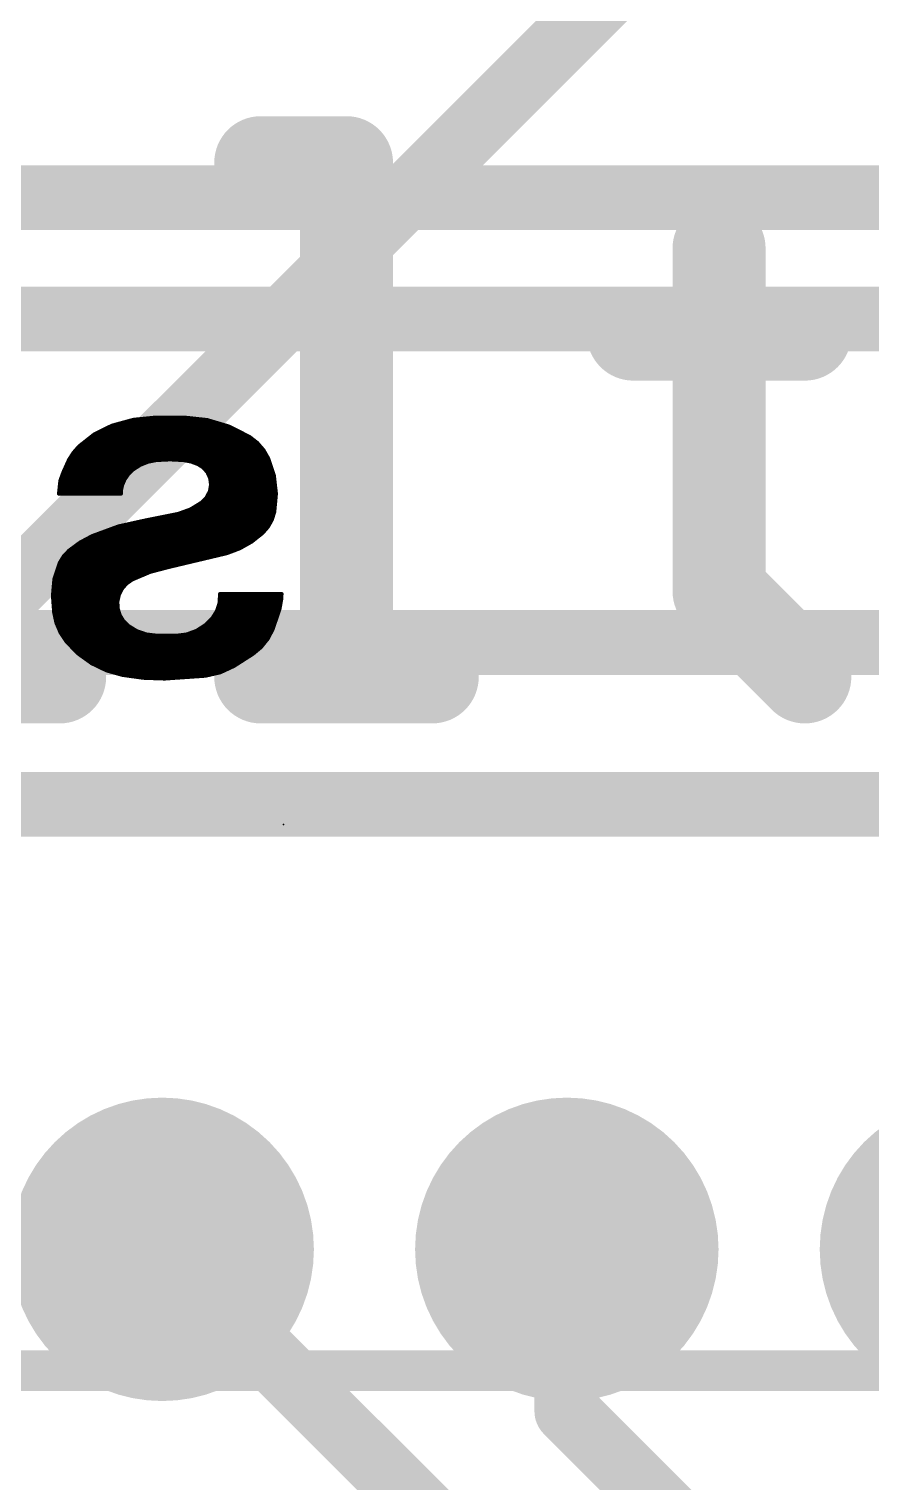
# Model space of a CAD drawing. Extents: x -12 to 102, y -12 to 69.
# Drawn here: x 46.15 to 51.44, y 54.17 to 63.29 of the extents above; entities that cross this region are included whole.
import ezdxf

# ---------------------------------------------------------------- set-up
doc = ezdxf.new("R2010")
doc.units = 0
for name, color, linetype in [('1', 12, 'CONTINUOUS'), ('16', 132, 'CONTINUOUS'), ('17', 110, 'CONTINUOUS'), ('21', 41, 'CONTINUOUS'), ('22', 40, 'CONTINUOUS'), ('24', 53, 'CONTINUOUS')]:
    doc.layers.add(name, color=color, linetype=linetype)

# ---------------------------------------------------------------- blocks, each defined once
blk = doc.blocks.new('ROUNDP')
at = {"const_width": 0.5}
blk.add_lwpolyline([(0, -0.25, 1), (0, 0.25, 1), (0, -0.25)], format="xyb", dxfattribs=at)

msp = doc.modelspace()

# ---------------------------------------------------------------- linework, layer by layer
at = {"layer": '1', "const_width": 0.4064}
msp.add_lwpolyline([(41.91, 55.626), (51.054, 64.77)], dxfattribs=at)
at = {"layer": '16', "const_width": 0.4064}
for points in [[(68.58, 62.23), (26.67, 62.23)], [(68.072, 61.468), (28.321, 61.468)], [(64.77, 59.436), (11.43, 59.436)], [(62.23, 58.42), (36.83, 58.42)], [(46.99, 55.626), (50.546, 52.07)], [(49.53, 54.61), (49.53, 55.626)], [(50.8, 53.34), (49.53, 54.61)]]:
    msp.add_lwpolyline(points, dxfattribs=at)
at = {"layer": '16', "const_width": 0.2032}
for points in [[(47.0618, 55.6978, 1), (46.9182, 55.5542)], [(49.6316, 55.626, 1), (49.4284, 55.626)], [(49.6018, 54.6818, 1), (49.4582, 54.5382)], [(49.4284, 54.61, 1), (49.6316, 54.61)]]:
    msp.add_lwpolyline(points, format="xyb", dxfattribs=at)
at = {"layer": '21'}
for points, const_width in [([(47.6089, 62.4487), (48.147, 62.4487)], 0.5842), ([(48.147, 62.4487), (48.147, 59.2201)], 0.5842), ([(50.4858, 61.9106), (50.4858, 59.7582)], 0.5842), ([(49.9477, 61.3725), (51.0239, 61.3725)], 0.5842), ([(50.4858, 59.7582), (51.0239, 59.2201)], 0.5842), ([(45.2701, 59.2201), (46.3463, 59.2201)], 0.5842), ([(47.6089, 59.2201), (48.6851, 59.2201)], 0.5842), ([(19.685, 54.864), (56.515, 54.864)], 0.254)]:
    msp.add_lwpolyline(points, dxfattribs=dict(at, const_width=const_width))
at = {"layer": '21', "const_width": 0.2921}
for points in [[(47.6089, 62.5947, 1), (47.6089, 62.3026)], [(48.293, 62.4487, 1), (48.0009, 62.4487)], [(48.147, 62.3026, 1), (48.147, 62.5947)], [(50.6318, 61.9106, 1), (50.3397, 61.9106)], [(49.9477, 61.5185, 1), (49.9477, 61.2264)], [(51.0239, 61.2264, 1), (51.0239, 61.5185)], [(50.589, 59.8615, 1), (50.3825, 59.6549)], [(50.3397, 59.7582, 1), (50.6318, 59.7582)], [(46.3463, 59.074, 1), (46.3463, 59.3662)], [(47.6089, 59.3662, 1), (47.6089, 59.074)], [(48.6851, 59.074, 1), (48.6851, 59.3662)], [(50.9206, 59.1168, 1), (51.1271, 59.3234)], [(48.0009, 59.2201, 1), (48.293, 59.2201)]]:
    msp.add_lwpolyline(points, format="xyb", dxfattribs=at)
at = {"layer": '22', "const_width": 0.0254}
for points in [[(46.675, 60.7974), (46.8101, 60.8343)], [(46.8101, 60.8343), (46.9494, 60.8482)], [(46.9494, 60.8482), (47.1297, 60.8482)], [(47.1297, 60.8482), (47.2727, 60.8327)], [(46.4693, 60.6679), (46.5653, 60.7436)], [(46.5653, 60.7436), (46.675, 60.7974)], [(46.5922, 60.7568), (47.4788, 60.7568)], [(46.644, 60.7822), (47.429, 60.7822)], [(46.7124, 60.8076), (47.357, 60.8076)], [(46.8054, 60.833), (47.2701, 60.833)], [(47.2727, 60.8327), (47.4105, 60.7916)], [(47.4105, 60.7916), (47.5386, 60.7263)], [(46.4344, 60.6284), (46.4693, 60.6679)], [(46.4581, 60.6552), (46.8961, 60.6552)], [(46.4854, 60.6806), (46.9756, 60.6806)], [(46.5176, 60.706), (47.5647, 60.706)], [(46.5498, 60.7314), (47.5286, 60.7314)], [(46.5557, 60.5714), (47.0103, 60.7035)], [(47.0154, 60.6933), (46.5938, 60.5587)], [(46.8441, 60.6552), (47.1955, 60.6552)], [(46.9315, 60.6806), (47.0981, 60.6806)], [(47.0103, 60.7035), (47.4294, 60.5942)], [(47.3939, 60.579), (47.0154, 60.6933)], [(47.0575, 60.6806), (47.5938, 60.6806)], [(47.1416, 60.6552), (47.6158, 60.6552)], [(47.5386, 60.7263), (47.5861, 60.6894)], [(47.5861, 60.6894), (47.6256, 60.6439)], [(46.3499, 60.4418), (46.5557, 60.5714)], [(46.3702, 60.5053), (46.4058, 60.5841)], [(46.4035, 60.579), (46.6574, 60.579)], [(46.4058, 60.5841), (46.4344, 60.6284)], [(46.4189, 60.6044), (46.7369, 60.6044)], [(46.4357, 60.6298), (46.8165, 60.6298)], [(46.5819, 60.579), (46.9394, 60.579)], [(46.6693, 60.6044), (47.3903, 60.6044)], [(46.7567, 60.6298), (47.2929, 60.6298)], [(46.9003, 60.5712), (46.8514, 60.5515)], [(46.9519, 60.5815), (46.9003, 60.5712)], [(47.0383, 60.586), (46.9519, 60.5815)], [(47.1246, 60.5815), (47.0383, 60.586)], [(47.1714, 60.5726), (47.1246, 60.5815)], [(47.1378, 60.579), (47.4267, 60.579)], [(47.2161, 60.5561), (47.1714, 60.5726)], [(47.2257, 60.6298), (47.6337, 60.6298)], [(47.3098, 60.6044), (47.6482, 60.6044)], [(47.3456, 60.3047), (47.3939, 60.579)], [(47.4294, 60.5942), (47.3761, 60.2894)], [(47.3939, 60.579), (47.6597, 60.579)], [(47.6256, 60.6439), (47.6555, 60.5917)], [(47.6555, 60.5917), (47.6913, 60.4834)], [(46.3499, 60.4495), (46.3702, 60.5053)], [(46.3601, 60.4774), (46.484, 60.4774)], [(46.3693, 60.5028), (46.5183, 60.5028)], [(46.3805, 60.5282), (46.5526, 60.5282)], [(46.392, 60.5536), (46.5869, 60.5536)], [(46.5938, 60.5587), (46.3982, 60.4139)], [(46.4064, 60.4774), (46.7656, 60.4774)], [(46.4468, 60.5028), (46.7859, 60.5028)], [(46.4871, 60.5282), (46.8151, 60.5282)], [(46.5274, 60.5536), (46.8566, 60.5536)], [(46.7777, 60.495), (46.7545, 60.4615)], [(46.8071, 60.5231), (46.7777, 60.495)], [(46.8514, 60.5515), (46.8071, 60.5231)], [(47.2488, 60.5348), (47.2161, 60.5561)], [(47.2199, 60.5536), (47.4223, 60.5536)], [(47.2745, 60.5053), (47.2488, 60.5348)], [(47.2546, 60.5282), (47.4179, 60.5282)], [(47.2916, 60.4677), (47.2745, 60.5053)], [(47.2756, 60.5028), (47.4134, 60.5028)], [(47.2872, 60.4774), (47.409, 60.4774)], [(47.376, 60.4774), (47.692, 60.4774)], [(47.3805, 60.5028), (47.6849, 60.5028)], [(47.385, 60.5282), (47.6765, 60.5282)], [(47.3894, 60.5536), (47.6681, 60.5536)], [(47.6913, 60.4834), (47.7042, 60.37)], [(46.3423, 60.3707), (46.3499, 60.4418)], [(46.3456, 60.4012), (46.7333, 60.4012)], [(46.3483, 60.4266), (46.7396, 60.4266)], [(46.3982, 60.4139), (46.3499, 60.4495)], [(46.3508, 60.452), (46.4497, 60.452)], [(46.3661, 60.452), (46.7505, 60.452)], [(46.381, 60.4266), (46.4154, 60.4266)], [(46.7325, 60.3977), (46.7309, 60.3707)], [(46.7385, 60.4241), (46.7325, 60.3977)], [(46.7545, 60.4615), (46.7385, 60.4241)], [(47.2696, 60.3466), (47.2897, 60.386)], [(47.2897, 60.386), (47.2968, 60.4267)], [(47.2968, 60.4267), (47.2916, 60.4677)], [(47.2924, 60.4012), (47.3957, 60.4012)], [(47.2936, 60.452), (47.4045, 60.452)], [(47.2968, 60.4266), (47.4001, 60.4266)], [(47.3626, 60.4012), (47.7006, 60.4012)], [(47.3671, 60.4266), (47.6977, 60.4266)], [(47.3715, 60.452), (47.6949, 60.452)], [(46.7309, 60.3707), (46.3423, 60.3707)], [(46.3428, 60.3758), (46.7312, 60.3758)], [(46.5201, 59.8246), (47.3456, 60.3047)], [(47.3761, 60.2894), (46.9367, 60.0278)], [(47.1689, 60.2717), (47.2389, 60.3148)], [(47.2142, 60.2996), (47.3779, 60.2996)], [(47.2389, 60.3148), (47.2696, 60.3466)], [(47.2487, 60.325), (47.3823, 60.325)], [(47.2715, 60.3504), (47.3868, 60.3504)], [(47.2845, 60.3758), (47.3912, 60.3758)], [(47.3368, 60.2996), (47.6976, 60.2996)], [(47.3492, 60.325), (47.7, 60.325)], [(47.3536, 60.3504), (47.7024, 60.3504)], [(47.3581, 60.3758), (47.7035, 60.3758)], [(47.7042, 60.37), (47.6936, 60.2564)], [(46.7161, 60.165), (46.8884, 60.2031)], [(46.8653, 60.198), (47.2226, 60.198)], [(46.8884, 60.2031), (47.0916, 60.2437)], [(46.99, 60.2234), (47.2652, 60.2234)], [(47.0916, 60.2437), (47.1689, 60.2717)], [(47.1057, 60.2488), (47.3079, 60.2488)], [(47.1621, 60.198), (47.6732, 60.198)], [(47.173, 60.2742), (47.3506, 60.2742)], [(47.2058, 60.2234), (47.6834, 60.2234)], [(47.2495, 60.2488), (47.6912, 60.2488)], [(47.2932, 60.2742), (47.6953, 60.2742)], [(47.6785, 60.2075), (47.6535, 60.1628)], [(47.6936, 60.2564), (47.6785, 60.2075)], [(46.4749, 60.0635), (46.5506, 60.104)], [(46.5506, 60.104), (46.7161, 60.165)], [(46.5989, 60.1218), (47.0946, 60.1218)], [(46.6679, 60.1472), (47.1373, 60.1472)], [(46.7506, 60.1726), (47.1799, 60.1726)], [(47.0311, 60.1218), (47.6168, 60.1218)], [(47.0748, 60.1472), (47.6399, 60.1472)], [(47.1185, 60.1726), (47.659, 60.1726)], [(47.6199, 60.1243), (47.5523, 60.0705)], [(47.6535, 60.1628), (47.6199, 60.1243)], [(46.3726, 59.9776), (46.4058, 60.0126)], [(46.4058, 60.0126), (46.4749, 60.0635)], [(46.4161, 60.0202), (46.9228, 60.0202)], [(46.4507, 60.0456), (46.9666, 60.0456)], [(46.489, 60.071), (47.0093, 60.071)], [(46.9367, 60.0278), (46.5125, 59.7967)], [(46.5364, 60.0964), (47.0519, 60.0964)], [(46.8564, 60.0202), (47.4569, 60.0202)], [(46.9001, 60.0456), (47.5084, 60.0456)], [(46.9438, 60.071), (47.5529, 60.071)], [(46.9874, 60.0964), (47.5848, 60.0964)], [(47.4772, 60.0279), (47.3964, 59.9973)], [(47.5523, 60.0705), (47.4772, 60.0279)], [(46.3136, 59.8361), (46.3474, 59.9364)], [(46.3474, 59.9364), (46.3726, 59.9776)], [(46.352, 59.944), (46.7829, 59.944)], [(46.3676, 59.9694), (46.8295, 59.9694)], [(46.3889, 59.9948), (46.8761, 59.9948)], [(46.7254, 59.944), (47.1721, 59.944)], [(46.7691, 59.9694), (47.279, 59.9694)], [(46.8127, 59.9948), (47.3859, 59.9948)], [(47.3964, 59.9973), (47.0332, 59.911)], [(46.3042, 59.7306), (46.3136, 59.8361)], [(46.3158, 59.8424), (46.5964, 59.8424)], [(46.3243, 59.8678), (46.643, 59.8678)], [(46.3329, 59.8932), (46.6896, 59.8932)], [(46.3414, 59.9186), (46.7363, 59.9186)], [(46.5507, 59.8424), (46.826, 59.8424)], [(46.5944, 59.8678), (46.8858, 59.8678)], [(46.6381, 59.8932), (46.965, 59.8932)], [(46.6817, 59.9186), (47.0652, 59.9186)], [(46.802, 59.8322), (46.766, 59.8075)], [(46.9147, 59.8801), (46.802, 59.8322)], [(47.0332, 59.911), (46.9147, 59.8801)], [(46.3051, 59.7408), (46.5313, 59.7408)], [(46.3074, 59.7662), (46.5227, 59.7662)], [(46.3096, 59.7916), (46.5142, 59.7916)], [(46.3119, 59.817), (46.5498, 59.817)], [(46.5023, 59.7891), (46.5201, 59.8246)], [(46.6141, 59.4563), (46.5023, 59.7891)], [(46.5036, 59.7916), (46.7522, 59.7916)], [(46.51, 59.7662), (46.7332, 59.7662)], [(46.5125, 59.7967), (46.6217, 59.4716)], [(46.5163, 59.817), (46.7798, 59.817)], [(46.5185, 59.7408), (46.7205, 59.7408)], [(46.7374, 59.7746), (46.7179, 59.7356)], [(46.766, 59.8075), (46.7374, 59.7746)], [(47.0154, 59.3827), (47.7393, 59.7408)], [(47.7393, 59.7408), (47.0256, 59.3649)], [(47.3532, 59.7357), (47.3532, 59.7408)], [(47.3532, 59.7408), (47.7393, 59.7408)], [(47.7393, 59.7408), (47.7368, 59.7052)], [(46.3118, 59.6265), (46.3042, 59.7306)], [(46.3053, 59.7154), (46.5398, 59.7154)], [(46.3072, 59.69), (46.5483, 59.69)], [(46.309, 59.6646), (46.5569, 59.6646)], [(46.5271, 59.7154), (46.7135, 59.7154)], [(46.5356, 59.69), (46.7089, 59.69)], [(46.5441, 59.6646), (46.71, 59.6646)], [(46.7179, 59.7356), (46.7088, 59.693)], [(46.7088, 59.693), (46.7106, 59.6494)], [(46.7106, 59.6494), (46.7232, 59.6078)], [(47.3346, 59.6349), (47.3502, 59.6841)], [(47.344, 59.6646), (47.5946, 59.6646)], [(47.3502, 59.6841), (47.3532, 59.7357)], [(47.3505, 59.69), (47.6429, 59.69)], [(47.352, 59.7154), (47.6911, 59.7154)], [(47.5853, 59.6646), (47.7297, 59.6646)], [(47.6366, 59.69), (47.7341, 59.69)], [(47.688, 59.7154), (47.7375, 59.7154)], [(47.7368, 59.7052), (47.7266, 59.6468)], [(46.3109, 59.6392), (46.5654, 59.6392)], [(46.3261, 59.5601), (46.3118, 59.6265)], [(46.3145, 59.6138), (46.5739, 59.6138)], [(46.32, 59.5884), (46.5825, 59.5884)], [(46.3255, 59.563), (46.591, 59.563)], [(46.3527, 59.4975), (46.3261, 59.5601)], [(46.5527, 59.6392), (46.7137, 59.6392)], [(46.5612, 59.6138), (46.7214, 59.6138)], [(46.5697, 59.5884), (46.7349, 59.5884)], [(46.5783, 59.563), (46.7534, 59.563)], [(46.7232, 59.6078), (46.7457, 59.5706)], [(46.7457, 59.5706), (46.7766, 59.5401)], [(47.2613, 59.5446), (47.3075, 59.5909)], [(47.2796, 59.563), (47.4017, 59.563)], [(47.305, 59.5884), (47.4499, 59.5884)], [(47.3075, 59.5909), (47.3346, 59.6349)], [(47.3216, 59.6138), (47.4982, 59.6138)], [(47.336, 59.6392), (47.5464, 59.6392)], [(47.3799, 59.563), (47.6981, 59.563)], [(47.4312, 59.5884), (47.7067, 59.5884)], [(47.4826, 59.6138), (47.7154, 59.6138)], [(47.5339, 59.6392), (47.724, 59.6392)], [(47.7266, 59.6468), (47.6834, 59.5198)], [(46.3356, 59.5376), (46.5995, 59.5376)], [(46.3464, 59.5122), (46.6081, 59.5122)], [(46.3906, 59.4411), (46.3527, 59.4975)], [(46.3599, 59.4868), (46.6166, 59.4868)], [(46.5868, 59.5376), (46.7807, 59.5376)], [(46.5953, 59.5122), (46.8224, 59.5122)], [(46.6039, 59.4868), (46.8897, 59.4868)], [(46.6217, 59.4716), (47.0154, 59.3827)], [(46.7766, 59.5401), (46.8302, 59.5074)], [(46.8302, 59.5074), (46.8896, 59.4868)], [(46.8896, 59.4868), (46.9519, 59.4792)], [(46.9519, 59.4792), (47.0865, 59.4792)], [(47.0865, 59.4792), (47.1449, 59.4868)], [(47.1449, 59.4868), (47.2063, 59.5094)], [(47.1449, 59.4868), (47.257, 59.4868)], [(47.2063, 59.5094), (47.2613, 59.5446)], [(47.2106, 59.5122), (47.3053, 59.5122)], [(47.2258, 59.4868), (47.6663, 59.4868)], [(47.2503, 59.5376), (47.3535, 59.5376)], [(47.2772, 59.5122), (47.6795, 59.5122)], [(47.3285, 59.5376), (47.6895, 59.5376)], [(47.6834, 59.5198), (47.6525, 59.4603)], [(46.377, 59.4614), (46.6669, 59.4614)], [(46.4632, 59.3668), (46.3906, 59.4411)], [(46.3956, 59.436), (46.7794, 59.436)], [(46.4204, 59.4106), (46.8918, 59.4106)], [(46.4452, 59.3852), (47.0043, 59.3852)], [(46.6124, 59.4614), (47.2088, 59.4614)], [(47.0256, 59.3649), (46.6141, 59.4563)], [(46.7055, 59.436), (47.1606, 59.436)], [(46.8199, 59.4106), (47.1124, 59.4106)], [(46.9342, 59.3852), (47.0641, 59.3852)], [(47.0205, 59.3852), (47.5833, 59.3852)], [(47.0718, 59.4106), (47.6126, 59.4106)], [(47.1231, 59.436), (47.633, 59.436)], [(47.1745, 59.4614), (47.6531, 59.4614)], [(47.6105, 59.4079), (47.559, 59.3649)], [(47.6525, 59.4603), (47.6105, 59.4079)], [(46.5476, 59.3062), (46.4632, 59.3668)], [(46.4729, 59.3598), (47.551, 59.3598)], [(46.5083, 59.3344), (47.5112, 59.3344)], [(46.5436, 59.309), (47.4714, 59.309)], [(46.6411, 59.261), (46.5476, 59.3062)], [(46.5944, 59.2836), (47.4286, 59.2836)], [(47.4396, 59.2887), (47.3539, 59.2489)], [(47.559, 59.3649), (47.4396, 59.2887)], [(46.7411, 59.2328), (46.6411, 59.261)], [(46.6512, 59.2582), (47.3739, 59.2582)], [(46.8726, 59.2146), (46.7411, 59.2328)], [(46.7411, 59.2328), (47.2839, 59.2328)], [(47.0052, 59.2099), (46.8726, 59.2146)], [(47.2618, 59.2277), (47.0052, 59.2099)], [(47.3539, 59.2489), (47.2618, 59.2277)]]:
    msp.add_lwpolyline(points, dxfattribs=at)
at = {"layer": '22', "const_width": 0.0127}
for points in [[(46.8094, 60.8406, 1), (46.8107, 60.828)], [(46.8118, 60.8281, 1), (46.8084, 60.8404)], [(46.9494, 60.8546, 1), (46.9494, 60.8419)], [(46.95, 60.8419, 1), (46.9488, 60.8545)], [(47.1304, 60.8545, 1), (47.129, 60.8419)], [(47.1297, 60.8419, 1), (47.1297, 60.8546)], [(46.5625, 60.7493, 1), (46.5681, 60.7379)], [(46.5692, 60.7386, 1), (46.5613, 60.7486)], [(46.5922, 60.7632, 1), (46.5922, 60.7505)], [(46.644, 60.7886, 1), (46.644, 60.7759)], [(46.6733, 60.8035, 1), (46.6767, 60.7913)], [(46.6778, 60.7917, 1), (46.6722, 60.8031)], [(46.7124, 60.8139, 1), (46.7124, 60.8013)], [(46.8054, 60.8394, 1), (46.8054, 60.8267)], [(47.2745, 60.8388, 1), (47.2709, 60.8266)], [(47.2701, 60.8267, 1), (47.2701, 60.8394)], [(47.272, 60.8264, 1), (47.2734, 60.839)], [(47.357, 60.8013, 1), (47.357, 60.8139)], [(47.4134, 60.7973, 1), (47.4076, 60.786)], [(47.4087, 60.7856, 1), (47.4123, 60.7977)], [(47.429, 60.7759, 1), (47.429, 60.7886)], [(47.4788, 60.7505, 1), (47.4788, 60.7632)], [(46.4581, 60.6615, 1), (46.4581, 60.6489)], [(46.4654, 60.6729, 1), (46.4732, 60.6629)], [(46.4741, 60.6637, 1), (46.4645, 60.6721)], [(46.4854, 60.687, 1), (46.4854, 60.6743)], [(46.5176, 60.7124, 1), (46.5176, 60.6997)], [(46.5498, 60.7377, 1), (46.5498, 60.7251)], [(46.8441, 60.6615, 1), (46.8441, 60.6489)], [(46.8961, 60.6489, 1), (46.8961, 60.6615)], [(46.9315, 60.687, 1), (46.9315, 60.6743)], [(46.9756, 60.6743, 1), (46.9756, 60.687)], [(47.0119, 60.7096, 1), (47.0087, 60.6974)], [(47.0121, 60.6974, 1), (47.0085, 60.7096)], [(47.0172, 60.6994, 1), (47.0136, 60.6872)], [(47.0173, 60.6873, 1), (47.0135, 60.6993)], [(47.0575, 60.687, 1), (47.0575, 60.6743)], [(47.0981, 60.6743, 1), (47.0981, 60.687)], [(47.1416, 60.6615, 1), (47.1416, 60.6489)], [(47.1955, 60.6489, 1), (47.1955, 60.6615)], [(47.5286, 60.7251, 1), (47.5286, 60.7377)], [(47.5425, 60.7313, 1), (47.5347, 60.7213)], [(47.5357, 60.7206, 1), (47.5415, 60.732)], [(47.5647, 60.6997, 1), (47.5647, 60.7124)], [(47.5909, 60.6935, 1), (47.5813, 60.6852)], [(47.5822, 60.6844, 1), (47.59, 60.6944)], [(47.5938, 60.6743, 1), (47.5938, 60.687)], [(47.6158, 60.6489, 1), (47.6158, 60.6615)], [(46.4035, 60.5853, 1), (46.4035, 60.5727)], [(46.4005, 60.5875, 1), (46.4111, 60.5807)], [(46.4116, 60.5815, 1), (46.4, 60.5867)], [(46.4189, 60.6108, 1), (46.4189, 60.5981)], [(46.4297, 60.6326, 1), (46.4392, 60.6242)], [(46.4398, 60.6249, 1), (46.4291, 60.6318)], [(46.4357, 60.6362, 1), (46.4357, 60.6235)], [(46.5539, 60.5775, 1), (46.5575, 60.5653)], [(46.5591, 60.566, 1), (46.5523, 60.5768)], [(46.5819, 60.5853, 1), (46.5819, 60.5727)], [(46.6574, 60.5727, 1), (46.6574, 60.5853)], [(46.6693, 60.6108, 1), (46.6693, 60.5981)], [(46.7369, 60.5981, 1), (46.7369, 60.6108)], [(46.7567, 60.6362, 1), (46.7567, 60.6235)], [(46.8165, 60.6235, 1), (46.8165, 60.6362)], [(46.899, 60.5774, 1), (46.9015, 60.565)], [(46.9026, 60.5653, 1), (46.8979, 60.5771)], [(46.9394, 60.5727, 1), (46.9394, 60.5853)], [(46.9516, 60.5878, 1), (46.9522, 60.5752)], [(46.9531, 60.5753, 1), (46.9507, 60.5877)], [(47.0386, 60.5923, 1), (47.0379, 60.5796)], [(47.0386, 60.5796, 1), (47.0379, 60.5923)], [(47.1258, 60.5877, 1), (47.1234, 60.5753)], [(47.1243, 60.5752, 1), (47.1249, 60.5878)], [(47.1378, 60.5853, 1), (47.1378, 60.5727)], [(47.1736, 60.5786, 1), (47.1692, 60.5667)], [(47.1702, 60.5664, 1), (47.1726, 60.5789)], [(47.2257, 60.6362, 1), (47.2257, 60.6235)], [(47.2929, 60.6235, 1), (47.2929, 60.6362)], [(47.3098, 60.6108, 1), (47.3098, 60.5981)], [(47.4002, 60.5779, 1), (47.3876, 60.5801)], [(47.3939, 60.5853, 1), (47.3939, 60.5727)], [(47.3903, 60.5981, 1), (47.3903, 60.6108)], [(47.3921, 60.5729, 1), (47.3957, 60.5851)], [(47.4357, 60.5931, 1), (47.4231, 60.5953)], [(47.4267, 60.5727, 1), (47.4267, 60.5853)], [(47.4278, 60.5881, 1), (47.431, 60.6003)], [(47.6311, 60.6471, 1), (47.6201, 60.6408)], [(47.6208, 60.6398, 1), (47.6304, 60.6481)], [(47.6337, 60.6235, 1), (47.6337, 60.6362)], [(47.6482, 60.5981, 1), (47.6482, 60.6108)], [(47.6615, 60.5937, 1), (47.6495, 60.5897)], [(47.65, 60.5885, 1), (47.661, 60.5949)], [(47.6597, 60.5727, 1), (47.6597, 60.5853)], [(46.3601, 60.4838, 1), (46.3601, 60.4711)], [(46.3693, 60.5091, 1), (46.3693, 60.4965)], [(46.3644, 60.5079, 1), (46.376, 60.5027)], [(46.3762, 60.5031, 1), (46.3642, 60.5075)], [(46.3805, 60.5346, 1), (46.3805, 60.5219)], [(46.392, 60.56, 1), (46.392, 60.5473)], [(46.4064, 60.4838, 1), (46.4064, 60.4711)], [(46.4468, 60.5091, 1), (46.4468, 60.4965)], [(46.4871, 60.5346, 1), (46.4871, 60.5219)], [(46.484, 60.4711, 1), (46.484, 60.4838)], [(46.5183, 60.4965, 1), (46.5183, 60.5091)], [(46.5274, 60.56, 1), (46.5274, 60.5473)], [(46.5526, 60.5219, 1), (46.5526, 60.5346)], [(46.5869, 60.5473, 1), (46.5869, 60.56)], [(46.5919, 60.5647, 1), (46.5957, 60.5527)], [(46.5976, 60.5536, 1), (46.59, 60.5638)], [(46.7656, 60.4711, 1), (46.7656, 60.4838)], [(46.7733, 60.4995, 1), (46.7821, 60.4904)], [(46.7829, 60.4913, 1), (46.7725, 60.4986)], [(46.7859, 60.4965, 1), (46.7859, 60.5091)], [(46.8037, 60.5284, 1), (46.8105, 60.5178)], [(46.8115, 60.5185, 1), (46.8027, 60.5277)], [(46.8151, 60.5219, 1), (46.8151, 60.5346)], [(46.8491, 60.5574, 1), (46.8538, 60.5456)], [(46.8549, 60.5462, 1), (46.848, 60.5569)], [(46.8566, 60.5473, 1), (46.8566, 60.56)], [(47.2196, 60.5614, 1), (47.2126, 60.5508)], [(47.2199, 60.56, 1), (47.2199, 60.5473)], [(47.2139, 60.5501, 1), (47.2183, 60.5621)], [(47.2536, 60.5389, 1), (47.2441, 60.5306)], [(47.2454, 60.5295, 1), (47.2523, 60.5401)], [(47.2546, 60.5346, 1), (47.2546, 60.5219)], [(47.2803, 60.5079, 1), (47.2687, 60.5027)], [(47.2756, 60.5091, 1), (47.2756, 60.4965)], [(47.2697, 60.5011, 1), (47.2793, 60.5095)], [(47.2872, 60.4838, 1), (47.2872, 60.4711)], [(47.376, 60.4838, 1), (47.376, 60.4711)], [(47.3805, 60.5091, 1), (47.3805, 60.4965)], [(47.385, 60.5346, 1), (47.385, 60.5219)], [(47.3894, 60.56, 1), (47.3894, 60.5473)], [(47.409, 60.4711, 1), (47.409, 60.4838)], [(47.4134, 60.4965, 1), (47.4134, 60.5091)], [(47.4179, 60.5219, 1), (47.4179, 60.5346)], [(47.4223, 60.5473, 1), (47.4223, 60.56)], [(47.6681, 60.5473, 1), (47.6681, 60.56)], [(47.6765, 60.5219, 1), (47.6765, 60.5346)], [(47.6849, 60.4965, 1), (47.6849, 60.5091)], [(47.6976, 60.4841, 1), (47.685, 60.4826)], [(47.6853, 60.4814, 1), (47.6973, 60.4854)], [(47.692, 60.4711, 1), (47.692, 60.4838)], [(46.3456, 60.4076, 1), (46.3456, 60.3949)], [(46.3483, 60.4329, 1), (46.3483, 60.4203)], [(46.3537, 60.4546, 1), (46.3461, 60.4444)], [(46.3439, 60.4517, 1), (46.3559, 60.4473)], [(46.3465, 60.4472, 1), (46.3533, 60.4364)], [(46.3562, 60.4411, 1), (46.3436, 60.4425)], [(46.3508, 60.4584, 1), (46.3508, 60.4457)], [(46.3661, 60.4584, 1), (46.3661, 60.4457)], [(46.381, 60.4329, 1), (46.381, 60.4203)], [(46.3944, 60.419, 1), (46.402, 60.4088)], [(46.3944, 60.4088, 1), (46.402, 60.419)], [(46.4154, 60.4203, 1), (46.4154, 60.4329)], [(46.4497, 60.4457, 1), (46.4497, 60.4584)], [(46.7263, 60.3991, 1), (46.7387, 60.3963)], [(46.7389, 60.3973, 1), (46.7262, 60.3981)], [(46.7327, 60.4266, 1), (46.7443, 60.4216)], [(46.7447, 60.4227, 1), (46.7323, 60.4255)], [(46.7333, 60.3949, 1), (46.7333, 60.4076)], [(46.7396, 60.4203, 1), (46.7396, 60.4329)], [(46.7493, 60.4651, 1), (46.7598, 60.4579)], [(46.7604, 60.459, 1), (46.7487, 60.464)], [(46.7505, 60.4457, 1), (46.7505, 60.4584)], [(47.2834, 60.3871, 1), (47.296, 60.3849)], [(47.2954, 60.3831, 1), (47.284, 60.3889)], [(47.2979, 60.4685, 1), (47.2853, 60.4669)], [(47.2858, 60.4651, 1), (47.2974, 60.4703)], [(47.2924, 60.4076, 1), (47.2924, 60.3949)], [(47.2936, 60.4584, 1), (47.2936, 60.4457)], [(47.2968, 60.4329, 1), (47.2968, 60.4203)], [(47.2905, 60.4259, 1), (47.3031, 60.4275)], [(47.3031, 60.4256, 1), (47.2906, 60.4278)], [(47.3626, 60.4076, 1), (47.3626, 60.3949)], [(47.3671, 60.4329, 1), (47.3671, 60.4203)], [(47.3715, 60.4584, 1), (47.3715, 60.4457)], [(47.3957, 60.3949, 1), (47.3957, 60.4076)], [(47.4001, 60.4203, 1), (47.4001, 60.4329)], [(47.4045, 60.4457, 1), (47.4045, 60.4584)], [(47.6949, 60.4457, 1), (47.6949, 60.4584)], [(47.6977, 60.4203, 1), (47.6977, 60.4329)], [(47.7006, 60.3949, 1), (47.7006, 60.4076)], [(46.336, 60.3714, 1), (46.3486, 60.37)], [(46.3423, 60.377, 1), (46.3423, 60.3644)], [(46.3428, 60.3822, 1), (46.3428, 60.3695)], [(46.7246, 60.3711, 1), (46.7372, 60.3703)], [(46.7309, 60.3644, 1), (46.7309, 60.377)], [(46.7312, 60.3695, 1), (46.7312, 60.3822)], [(47.2142, 60.306, 1), (47.2142, 60.2933)], [(47.2343, 60.3192, 1), (47.2435, 60.3104)], [(47.2422, 60.3094, 1), (47.2356, 60.3202)], [(47.2487, 60.3314, 1), (47.2487, 60.3187)], [(47.2639, 60.3495, 1), (47.2753, 60.3437)], [(47.2742, 60.3422, 1), (47.265, 60.351)], [(47.2715, 60.3567, 1), (47.2715, 60.3441)], [(47.2845, 60.3822, 1), (47.2845, 60.3695)], [(47.3368, 60.306, 1), (47.3368, 60.2933)], [(47.3393, 60.3058, 1), (47.3519, 60.3036)], [(47.3488, 60.2992, 1), (47.3424, 60.3102)], [(47.3492, 60.3314, 1), (47.3492, 60.3187)], [(47.3536, 60.3567, 1), (47.3536, 60.3441)], [(47.3581, 60.3822, 1), (47.3581, 60.3695)], [(47.3793, 60.2839, 1), (47.3729, 60.2949)], [(47.3779, 60.2933, 1), (47.3779, 60.306)], [(47.3823, 60.3187, 1), (47.3823, 60.3314)], [(47.3868, 60.3441, 1), (47.3868, 60.3567)], [(47.3912, 60.3695, 1), (47.3912, 60.3822)], [(47.6976, 60.2933, 1), (47.6976, 60.306)], [(47.7105, 60.3694, 1), (47.6979, 60.3706)], [(47.6979, 60.3693, 1), (47.7105, 60.3707)], [(47.7, 60.3187, 1), (47.7, 60.3314)], [(47.7024, 60.3441, 1), (47.7024, 60.3567)], [(47.7035, 60.3695, 1), (47.7035, 60.3822)], [(46.8653, 60.2043, 1), (46.8653, 60.1917)], [(46.8872, 60.2093, 1), (46.8896, 60.1969)], [(46.8898, 60.1969, 1), (46.887, 60.2093)], [(46.99, 60.2298, 1), (46.99, 60.2171)], [(47.0894, 60.2497, 1), (47.0938, 60.2377)], [(47.0928, 60.2375, 1), (47.0904, 60.2499)], [(47.1057, 60.2552, 1), (47.1057, 60.2425)], [(47.1621, 60.2043, 1), (47.1621, 60.1917)], [(47.1656, 60.2771, 1), (47.1722, 60.2663)], [(47.173, 60.2805, 1), (47.173, 60.2679)], [(47.1711, 60.2657, 1), (47.1668, 60.2776)], [(47.2058, 60.2298, 1), (47.2058, 60.2171)], [(47.2226, 60.1917, 1), (47.2226, 60.2043)], [(47.2495, 60.2552, 1), (47.2495, 60.2425)], [(47.2652, 60.2171, 1), (47.2652, 60.2298)], [(47.2932, 60.2805, 1), (47.2932, 60.2679)], [(47.3079, 60.2425, 1), (47.3079, 60.2552)], [(47.3506, 60.2679, 1), (47.3506, 60.2805)], [(47.3698, 60.2905, 1), (47.3824, 60.2883)], [(47.6724, 60.2094, 1), (47.6845, 60.2056)], [(47.684, 60.2044, 1), (47.6729, 60.2106)], [(47.6732, 60.1917, 1), (47.6732, 60.2043)], [(47.6834, 60.2171, 1), (47.6834, 60.2298)], [(47.6873, 60.257, 1), (47.6999, 60.2558)], [(47.6997, 60.2545, 1), (47.6875, 60.2583)], [(47.6912, 60.2425, 1), (47.6912, 60.2552)], [(47.6953, 60.2679, 1), (47.6953, 60.2805)], [(46.5484, 60.11, 1), (46.5528, 60.098)], [(46.5536, 60.0984, 1), (46.5476, 60.1096)], [(46.5989, 60.1281, 1), (46.5989, 60.1155)], [(46.6679, 60.1536, 1), (46.6679, 60.1409)], [(46.7148, 60.1712, 1), (46.7175, 60.1588)], [(46.7183, 60.159, 1), (46.714, 60.1709)], [(46.7506, 60.179, 1), (46.7506, 60.1663)], [(47.0311, 60.1281, 1), (47.0311, 60.1155)], [(47.0748, 60.1536, 1), (47.0748, 60.1409)], [(47.0946, 60.1155, 1), (47.0946, 60.1281)], [(47.1185, 60.179, 1), (47.1185, 60.1663)], [(47.1373, 60.1409, 1), (47.1373, 60.1536)], [(47.1799, 60.1663, 1), (47.1799, 60.179)], [(47.6151, 60.1285, 1), (47.6247, 60.1201)], [(47.6239, 60.1193, 1), (47.6159, 60.1293)], [(47.6168, 60.1155, 1), (47.6168, 60.1281)], [(47.6399, 60.1409, 1), (47.6399, 60.1536)], [(47.648, 60.1659, 1), (47.6591, 60.1598)], [(47.6583, 60.1587, 1), (47.6488, 60.167)], [(47.659, 60.1663, 1), (47.659, 60.179)], [(46.4104, 60.0082, 1), (46.4012, 60.017)], [(46.4161, 60.0266, 1), (46.4161, 60.0139)], [(46.4507, 60.0519, 1), (46.4507, 60.0393)], [(46.4719, 60.0691, 1), (46.4779, 60.0579)], [(46.4787, 60.0584, 1), (46.4712, 60.0686)], [(46.489, 60.0774, 1), (46.489, 60.0647)], [(46.5364, 60.1028, 1), (46.5364, 60.0901)], [(46.8564, 60.0266, 1), (46.8564, 60.0139)], [(46.9001, 60.0519, 1), (46.9001, 60.0393)], [(46.9228, 60.0139, 1), (46.9228, 60.0266)], [(46.9335, 60.0333, 1), (46.9399, 60.0223)], [(46.9397, 60.0222, 1), (46.9337, 60.0334)], [(46.9438, 60.0774, 1), (46.9438, 60.0647)], [(46.9666, 60.0393, 1), (46.9666, 60.0519)], [(46.9874, 60.1028, 1), (46.9874, 60.0901)], [(47.0093, 60.0647, 1), (47.0093, 60.0774)], [(47.0519, 60.0901, 1), (47.0519, 60.1028)], [(47.4569, 60.0139, 1), (47.4569, 60.0266)], [(47.4741, 60.0334, 1), (47.4803, 60.0223)], [(47.4794, 60.0219, 1), (47.4749, 60.0338)], [(47.5084, 60.0393, 1), (47.5084, 60.0519)], [(47.5483, 60.0755, 1), (47.5562, 60.0656)], [(47.5554, 60.065, 1), (47.5492, 60.0761)], [(47.5529, 60.0647, 1), (47.5529, 60.0774)], [(47.5848, 60.0901, 1), (47.5848, 60.1028)], [(46.342, 59.9397, 1), (46.3528, 59.9331)], [(46.3534, 59.9344, 1), (46.3414, 59.9384)], [(46.352, 59.9504, 1), (46.352, 59.9377)], [(46.3676, 59.9757, 1), (46.3676, 59.9631)], [(46.368, 59.982, 1), (46.3772, 59.9732)], [(46.378, 59.9743, 1), (46.3671, 59.9809)], [(46.3889, 60.0012, 1), (46.3889, 59.9885)], [(46.402, 60.0177, 1), (46.4096, 60.0075)], [(46.7254, 59.9504, 1), (46.7254, 59.9377)], [(46.7691, 59.9757, 1), (46.7691, 59.9631)], [(46.7829, 59.9377, 1), (46.7829, 59.9504)], [(46.8127, 60.0012, 1), (46.8127, 59.9885)], [(46.8295, 59.9631, 1), (46.8295, 59.9757)], [(46.8761, 59.9885, 1), (46.8761, 60.0012)], [(47.1721, 59.9377, 1), (47.1721, 59.9504)], [(47.279, 59.9631, 1), (47.279, 59.9757)], [(47.3859, 59.9885, 1), (47.3859, 60.0012)], [(47.3942, 60.0032, 1), (47.3986, 59.9914)], [(47.3979, 59.9911, 1), (47.3949, 60.0035)], [(46.3076, 59.8381, 1), (46.3196, 59.834)], [(46.3199, 59.8355, 1), (46.3073, 59.8366)], [(46.3158, 59.8488, 1), (46.3158, 59.8361)], [(46.3243, 59.8742, 1), (46.3243, 59.8615)], [(46.3329, 59.8995, 1), (46.3329, 59.8869)], [(46.3414, 59.925, 1), (46.3414, 59.9123)], [(46.5507, 59.8488, 1), (46.5507, 59.8361)], [(46.5944, 59.8742, 1), (46.5944, 59.8615)], [(46.5964, 59.8361, 1), (46.5964, 59.8488)], [(46.6381, 59.8995, 1), (46.6381, 59.8869)], [(46.643, 59.8615, 1), (46.643, 59.8742)], [(46.6817, 59.925, 1), (46.6817, 59.9123)], [(46.6896, 59.8869, 1), (46.6896, 59.8995)], [(46.7363, 59.9123, 1), (46.7363, 59.925)], [(46.7995, 59.838, 1), (46.8045, 59.8264)], [(46.8056, 59.827, 1), (46.7984, 59.8374)], [(46.826, 59.8361, 1), (46.826, 59.8488)], [(46.8858, 59.8615, 1), (46.8858, 59.8742)], [(46.9131, 59.8862, 1), (46.9163, 59.8739)], [(46.9172, 59.8742, 1), (46.9122, 59.8859)], [(46.965, 59.8869, 1), (46.965, 59.8995)], [(47.0317, 59.9172, 1), (47.0347, 59.9048)], [(47.0348, 59.9049, 1), (47.0316, 59.9171)], [(47.0652, 59.9123, 1), (47.0652, 59.925)], [(46.3051, 59.7471, 1), (46.3051, 59.7345)], [(46.3074, 59.7726, 1), (46.3074, 59.7599)], [(46.3096, 59.798, 1), (46.3096, 59.7853)], [(46.3119, 59.8233, 1), (46.3119, 59.8107)], [(46.5083, 59.7911, 1), (46.4963, 59.7871)], [(46.4966, 59.7919, 1), (46.508, 59.7863)], [(46.5036, 59.798, 1), (46.5036, 59.7853)], [(46.51, 59.7726, 1), (46.51, 59.7599)], [(46.5185, 59.7987, 1), (46.5065, 59.7947)], [(46.5095, 59.8023, 1), (46.5155, 59.7911)], [(46.5163, 59.8233, 1), (46.5163, 59.8107)], [(46.5185, 59.7471, 1), (46.5185, 59.7345)], [(46.5169, 59.8301, 1), (46.5233, 59.8191)], [(46.5142, 59.7853, 1), (46.5142, 59.798)], [(46.5258, 59.8218, 1), (46.5144, 59.8274)], [(46.5227, 59.7599, 1), (46.5227, 59.7726)], [(46.5313, 59.7345, 1), (46.5313, 59.7471)], [(46.5498, 59.8107, 1), (46.5498, 59.8233)], [(46.7205, 59.7345, 1), (46.7205, 59.7471)], [(46.7326, 59.7788, 1), (46.7422, 59.7705)], [(46.7431, 59.7718, 1), (46.7317, 59.7775)], [(46.7332, 59.7599, 1), (46.7332, 59.7726)], [(46.7522, 59.7853, 1), (46.7522, 59.798)], [(46.7624, 59.8128, 1), (46.7696, 59.8023)], [(46.7708, 59.8034, 1), (46.7612, 59.8117)], [(46.7798, 59.8107, 1), (46.7798, 59.8233)], [(47.3595, 59.7408, 1), (47.3469, 59.7408)], [(47.3532, 59.7471, 1), (47.3532, 59.7345)], [(47.7456, 59.7404, 1), (47.733, 59.7412)], [(47.7423, 59.7352, 1), (47.7363, 59.7464)], [(47.7421, 59.7351, 1), (47.7365, 59.7465)], [(47.7393, 59.7345, 1), (47.7393, 59.7471)], [(46.3105, 59.7311, 1), (46.2979, 59.7301)], [(46.2979, 59.7312, 1), (46.3105, 59.73)], [(46.3053, 59.7218, 1), (46.3053, 59.7091)], [(46.3072, 59.6964, 1), (46.3072, 59.6837)], [(46.309, 59.6709, 1), (46.309, 59.6583)], [(46.5271, 59.7218, 1), (46.5271, 59.7091)], [(46.5356, 59.6964, 1), (46.5356, 59.6837)], [(46.5441, 59.6709, 1), (46.5441, 59.6583)], [(46.5398, 59.7091, 1), (46.5398, 59.7218)], [(46.5483, 59.6837, 1), (46.5483, 59.6964)], [(46.5569, 59.6583, 1), (46.5569, 59.6709)], [(46.7151, 59.6932, 1), (46.7024, 59.6927)], [(46.7025, 59.6943, 1), (46.715, 59.6917)], [(46.7167, 59.6512, 1), (46.7045, 59.6476)], [(46.7089, 59.6837, 1), (46.7089, 59.6964)], [(46.71, 59.6583, 1), (46.71, 59.6709)], [(46.7122, 59.7385, 1), (46.7236, 59.7328)], [(46.7241, 59.7343, 1), (46.7117, 59.737)], [(46.7135, 59.7091, 1), (46.7135, 59.7218)], [(47.344, 59.6709, 1), (47.344, 59.6583)], [(47.3438, 59.6845, 1), (47.3565, 59.6838)], [(47.3562, 59.6822, 1), (47.3441, 59.686)], [(47.3505, 59.6964, 1), (47.3505, 59.6837)], [(47.352, 59.7218, 1), (47.352, 59.7091)], [(47.3595, 59.7353, 1), (47.3469, 59.7361)], [(47.3469, 59.7357, 1), (47.3595, 59.7357)], [(47.5853, 59.6709, 1), (47.5853, 59.6583)], [(47.5946, 59.6583, 1), (47.5946, 59.6709)], [(47.6366, 59.6964, 1), (47.6366, 59.6837)], [(47.6429, 59.6837, 1), (47.6429, 59.6964)], [(47.688, 59.7218, 1), (47.688, 59.7091)], [(47.6911, 59.7091, 1), (47.6911, 59.7218)], [(47.7297, 59.6583, 1), (47.7297, 59.6709)], [(47.7305, 59.7056, 1), (47.7431, 59.7048)], [(47.7431, 59.7041, 1), (47.7305, 59.7063)], [(47.7341, 59.6837, 1), (47.7341, 59.6964)], [(47.7375, 59.7091, 1), (47.7375, 59.7218)], [(46.3109, 59.6456, 1), (46.3109, 59.6329)], [(46.318, 59.6278, 1), (46.3056, 59.6252)], [(46.3055, 59.626, 1), (46.3181, 59.627)], [(46.3145, 59.6202, 1), (46.3145, 59.6075)], [(46.32, 59.5947, 1), (46.32, 59.5821)], [(46.3255, 59.5694, 1), (46.3255, 59.5567)], [(46.3319, 59.5625, 1), (46.3202, 59.5576)], [(46.5527, 59.6456, 1), (46.5527, 59.6329)], [(46.5612, 59.6202, 1), (46.5612, 59.6075)], [(46.5697, 59.5947, 1), (46.5697, 59.5821)], [(46.5654, 59.6329, 1), (46.5654, 59.6456)], [(46.5783, 59.5694, 1), (46.5783, 59.5567)], [(46.5739, 59.6075, 1), (46.5739, 59.6202)], [(46.5825, 59.5821, 1), (46.5825, 59.5947)], [(46.591, 59.5567, 1), (46.591, 59.5694)], [(46.7043, 59.6491, 1), (46.7169, 59.6497)], [(46.7137, 59.6329, 1), (46.7137, 59.6456)], [(46.7286, 59.6111, 1), (46.7178, 59.6045)], [(46.7171, 59.606, 1), (46.7293, 59.6097)], [(46.7214, 59.6075, 1), (46.7214, 59.6202)], [(46.7349, 59.5821, 1), (46.7349, 59.5947)], [(46.7501, 59.5751, 1), (46.7412, 59.5661)], [(46.7402, 59.5673, 1), (46.7511, 59.5739)], [(46.7534, 59.5567, 1), (46.7534, 59.5694)], [(47.2796, 59.5694, 1), (47.2796, 59.5567)], [(47.305, 59.5947, 1), (47.305, 59.5821)], [(47.3021, 59.5942, 1), (47.3129, 59.5876)], [(47.312, 59.5864, 1), (47.303, 59.5954)], [(47.3216, 59.6202, 1), (47.3216, 59.6075)], [(47.3286, 59.6368, 1), (47.3407, 59.633)], [(47.34, 59.6315, 1), (47.3292, 59.6382)], [(47.336, 59.6456, 1), (47.336, 59.6329)], [(47.3799, 59.5694, 1), (47.3799, 59.5567)], [(47.4017, 59.5567, 1), (47.4017, 59.5694)], [(47.4312, 59.5947, 1), (47.4312, 59.5821)], [(47.4499, 59.5821, 1), (47.4499, 59.5947)], [(47.4826, 59.6202, 1), (47.4826, 59.6075)], [(47.4982, 59.6075, 1), (47.4982, 59.6202)], [(47.5339, 59.6456, 1), (47.5339, 59.6329)], [(47.5464, 59.6329, 1), (47.5464, 59.6456)], [(47.6981, 59.5567, 1), (47.6981, 59.5694)], [(47.7067, 59.5821, 1), (47.7067, 59.5947)], [(47.7154, 59.6075, 1), (47.7154, 59.6202)], [(47.7203, 59.6479, 1), (47.7329, 59.6457)], [(47.7326, 59.6448, 1), (47.7206, 59.6488)], [(47.724, 59.6329, 1), (47.724, 59.6456)], [(46.3199, 59.5587, 1), (46.3323, 59.5614)], [(46.3356, 59.544, 1), (46.3356, 59.5313)], [(46.3464, 59.5185, 1), (46.3464, 59.5059)], [(46.3579, 59.501, 1), (46.3474, 59.494)], [(46.3468, 59.495, 1), (46.3585, 59.5)], [(46.3599, 59.4931, 1), (46.3599, 59.4805)], [(46.5868, 59.544, 1), (46.5868, 59.5313)], [(46.5953, 59.5185, 1), (46.5953, 59.5059)], [(46.6039, 59.4931, 1), (46.6039, 59.4805)], [(46.5995, 59.5313, 1), (46.5995, 59.544)], [(46.6081, 59.5059, 1), (46.6081, 59.5185)], [(46.6231, 59.4778, 1), (46.6203, 59.4654)], [(46.6157, 59.4696, 1), (46.6277, 59.4736)], [(46.6166, 59.4805, 1), (46.6166, 59.4931)], [(46.7799, 59.5455, 1), (46.7733, 59.5347)], [(46.7721, 59.5356, 1), (46.7811, 59.5446)], [(46.7807, 59.5313, 1), (46.7807, 59.544)], [(46.8224, 59.5059, 1), (46.8224, 59.5185)], [(46.8323, 59.5134, 1), (46.8282, 59.5014)], [(46.8269, 59.502, 1), (46.8335, 59.5129)], [(46.8903, 59.4931, 1), (46.8888, 59.4805)], [(46.8875, 59.4808, 1), (46.8916, 59.4928)], [(46.8897, 59.4805, 1), (46.8897, 59.4931)], [(46.9519, 59.4856, 1), (46.9519, 59.4729)], [(46.9511, 59.4729, 1), (46.9527, 59.4855)], [(47.0857, 59.4855, 1), (47.0873, 59.4729)], [(47.0865, 59.4729, 1), (47.0865, 59.4856)], [(47.1449, 59.4931, 1), (47.1449, 59.4805)], [(47.1427, 59.4928, 1), (47.1471, 59.4808)], [(47.1457, 59.4805, 1), (47.1441, 59.4931)], [(47.2028, 59.5147, 1), (47.2097, 59.504)], [(47.2084, 59.5034, 1), (47.2041, 59.5153)], [(47.2106, 59.5185, 1), (47.2106, 59.5059)], [(47.2258, 59.4931, 1), (47.2258, 59.4805)], [(47.2503, 59.544, 1), (47.2503, 59.5313)], [(47.2568, 59.5491, 1), (47.2658, 59.5402)], [(47.257, 59.4805, 1), (47.257, 59.4931)], [(47.2647, 59.5393, 1), (47.2579, 59.55)], [(47.2772, 59.5185, 1), (47.2772, 59.5059)], [(47.3053, 59.5059, 1), (47.3053, 59.5185)], [(47.3285, 59.544, 1), (47.3285, 59.5313)], [(47.3535, 59.5313, 1), (47.3535, 59.544)], [(47.6663, 59.4805, 1), (47.6663, 59.4931)], [(47.6774, 59.5218, 1), (47.6894, 59.5178)], [(47.689, 59.5169, 1), (47.6778, 59.5227)], [(47.6795, 59.5059, 1), (47.6795, 59.5185)], [(47.6895, 59.5313, 1), (47.6895, 59.544)], [(46.377, 59.4678, 1), (46.377, 59.4551)], [(46.3951, 59.4455, 1), (46.3861, 59.4367)], [(46.3853, 59.4376, 1), (46.3959, 59.4446)], [(46.3956, 59.4423, 1), (46.3956, 59.4297)], [(46.4204, 59.4169, 1), (46.4204, 59.4043)], [(46.4452, 59.3916, 1), (46.4452, 59.3789)], [(46.6124, 59.4678, 1), (46.6124, 59.4551)], [(46.6155, 59.4625, 1), (46.6127, 59.4501)], [(46.6081, 59.4543, 1), (46.6201, 59.4583)], [(46.6669, 59.4551, 1), (46.6669, 59.4678)], [(46.7055, 59.4423, 1), (46.7055, 59.4297)], [(46.7794, 59.4297, 1), (46.7794, 59.4423)], [(46.8199, 59.4169, 1), (46.8199, 59.4043)], [(46.8918, 59.4043, 1), (46.8918, 59.4169)], [(46.9342, 59.3916, 1), (46.9342, 59.3789)], [(47.0043, 59.3789, 1), (47.0043, 59.3916)], [(47.0126, 59.3884, 1), (47.0182, 59.377)], [(47.014, 59.3765, 1), (47.0168, 59.3889)], [(47.0205, 59.3916, 1), (47.0205, 59.3789)], [(47.0641, 59.3789, 1), (47.0641, 59.3916)], [(47.0718, 59.4169, 1), (47.0718, 59.4043)], [(47.1124, 59.4043, 1), (47.1124, 59.4169)], [(47.1231, 59.4423, 1), (47.1231, 59.4297)], [(47.1606, 59.4297, 1), (47.1606, 59.4423)], [(47.1745, 59.4678, 1), (47.1745, 59.4551)], [(47.2088, 59.4551, 1), (47.2088, 59.4678)], [(47.5833, 59.3789, 1), (47.5833, 59.3916)], [(47.6055, 59.4119, 1), (47.6154, 59.404)], [(47.6145, 59.4031, 1), (47.6064, 59.4128)], [(47.6126, 59.4043, 1), (47.6126, 59.4169)], [(47.633, 59.4297, 1), (47.633, 59.4423)], [(47.6468, 59.4632, 1), (47.6581, 59.4573)], [(47.6574, 59.4563, 1), (47.6475, 59.4642)], [(47.6531, 59.4551, 1), (47.6531, 59.4678)], [(46.4669, 59.372, 1), (46.4595, 59.3616)], [(46.4587, 59.3624, 1), (46.4677, 59.3712)], [(46.4729, 59.3661, 1), (46.4729, 59.3535)], [(46.5083, 59.3407, 1), (46.5083, 59.3281)], [(46.5436, 59.3154, 1), (46.5436, 59.3027)], [(46.5503, 59.3119, 1), (46.5448, 59.3004)], [(46.5439, 59.301, 1), (46.5513, 59.3113)], [(46.5944, 59.2899, 1), (46.5944, 59.2773)], [(47.0226, 59.3705, 1), (47.0286, 59.3593)], [(47.0242, 59.3587, 1), (47.027, 59.3711)], [(47.4286, 59.2773, 1), (47.4286, 59.2899)], [(47.4362, 59.2941, 1), (47.443, 59.2833)], [(47.4423, 59.2829, 1), (47.4369, 59.2945)], [(47.4714, 59.3027, 1), (47.4714, 59.3154)], [(47.5112, 59.3281, 1), (47.5112, 59.3407)], [(47.551, 59.3535, 1), (47.551, 59.3661)], [(47.5549, 59.3698, 1), (47.5631, 59.36)], [(47.5624, 59.3595, 1), (47.5556, 59.3703)], [(46.6429, 59.2672, 1), (46.6394, 59.2549)], [(46.6384, 59.2553, 1), (46.6439, 59.2668)], [(46.6512, 59.2645, 1), (46.6512, 59.2519)], [(46.742, 59.2391, 1), (46.7402, 59.2265)], [(46.7411, 59.2392, 1), (46.7411, 59.2265)], [(46.7394, 59.2267, 1), (46.7428, 59.2389)], [(46.8728, 59.2209, 1), (46.8723, 59.2082)], [(46.8717, 59.2083, 1), (46.8734, 59.2209)], [(47.0048, 59.2162, 1), (47.0056, 59.2036)], [(47.005, 59.2036, 1), (47.0054, 59.2162)], [(47.2604, 59.2339, 1), (47.2632, 59.2215)], [(47.2622, 59.2214, 1), (47.2614, 59.234)], [(47.2839, 59.2265, 1), (47.2839, 59.2392)], [(47.3512, 59.2547, 1), (47.3566, 59.2432)], [(47.3553, 59.2427, 1), (47.3525, 59.2551)], [(47.3739, 59.2519, 1), (47.3739, 59.2645)]]:
    msp.add_lwpolyline(points, format="xyb", dxfattribs=at)
at = {"layer": '24'}
msp.add_point((47.752, 58.293), dxfattribs=at)

# ---------------------------------------------------------------- block references
at = {"layer": '17', "xscale": 1.905, "yscale": 1.905, "rotation": 90}
for p in [(46.99, 55.626), (46.99, 55.626), (49.53, 55.626), (49.53, 55.626), (52.07, 55.626), (52.07, 55.626)]:
    msp.add_blockref('ROUNDP', p, dxfattribs=at)

doc.saveas('drawing.dxf')
